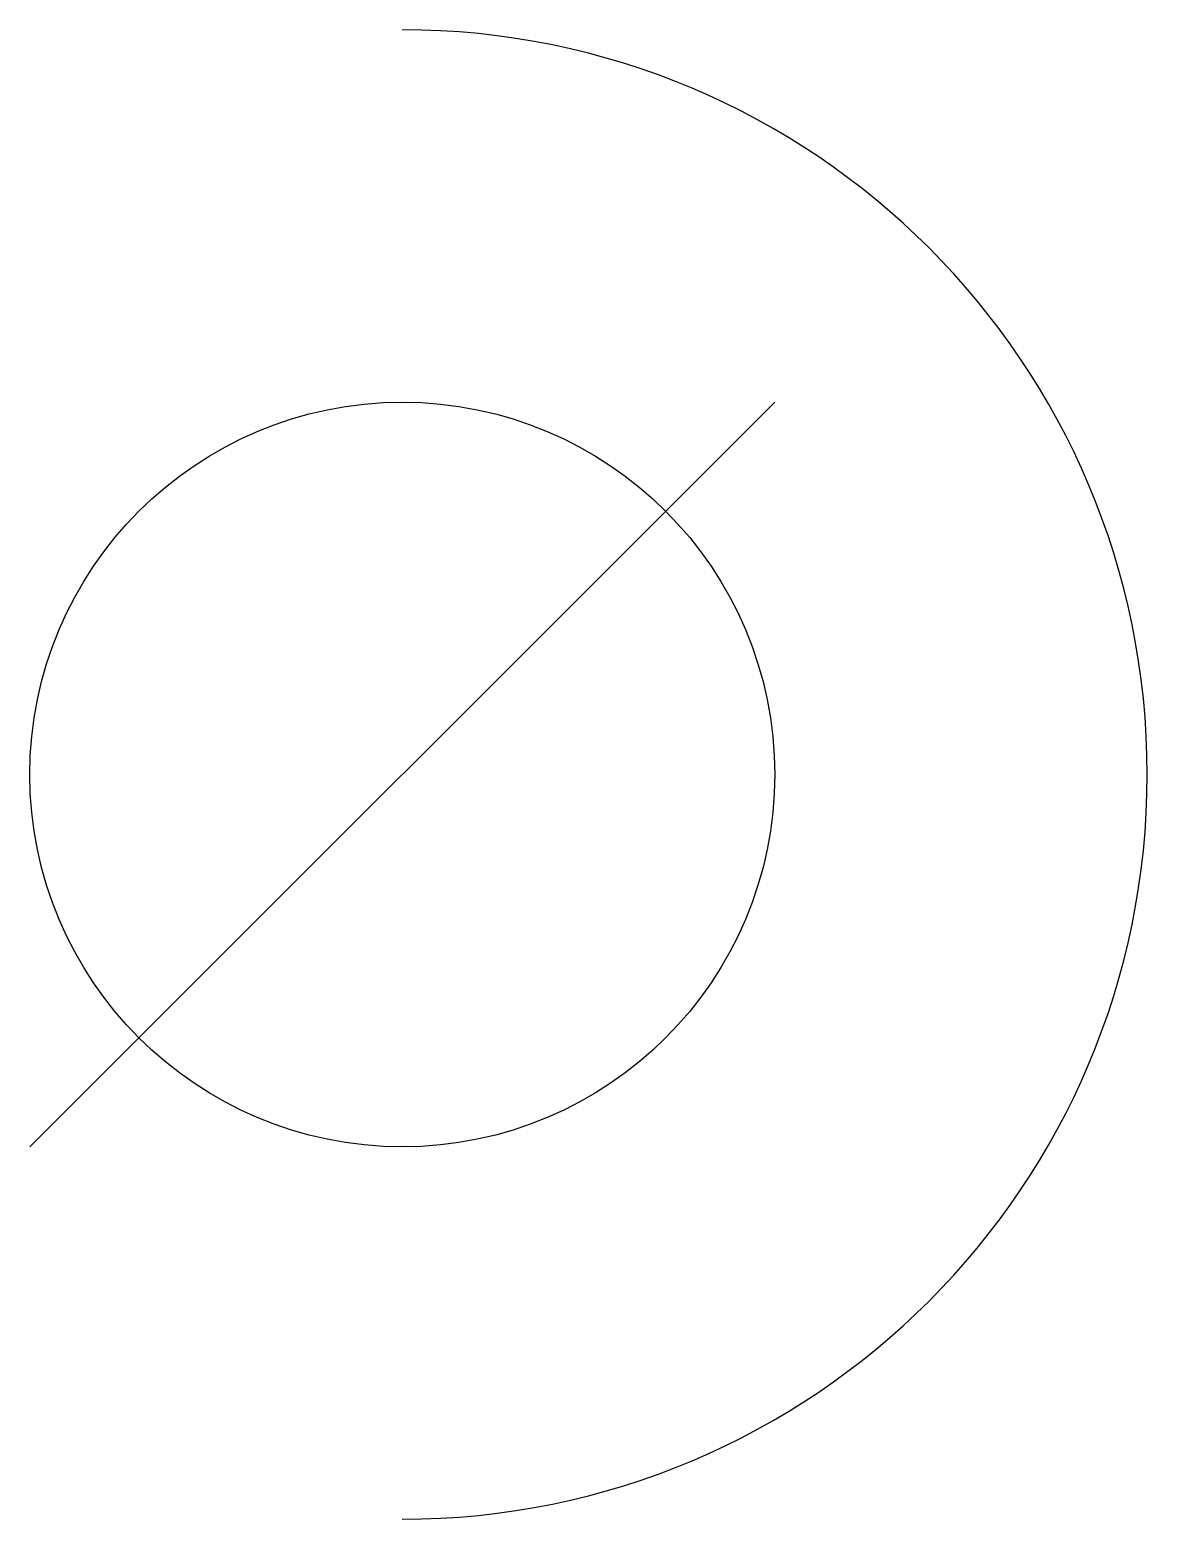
# Model space of a CAD drawing. Extents: x 1 to 2.5, y 0.5 to 2.5.
import ezdxf

# ---------------------------------------------------------------- set-up
doc = ezdxf.new("R2010")
doc.units = 0

msp = doc.modelspace()

# ---------------------------------------------------------------- linework, layer by layer
msp.add_line((1, 1), (2, 2))
msp.add_circle((1.5, 1.5), 0.5)
msp.add_arc((1.5, 1.5), 1, 270, 90)

doc.saveas('drawing.dxf')
